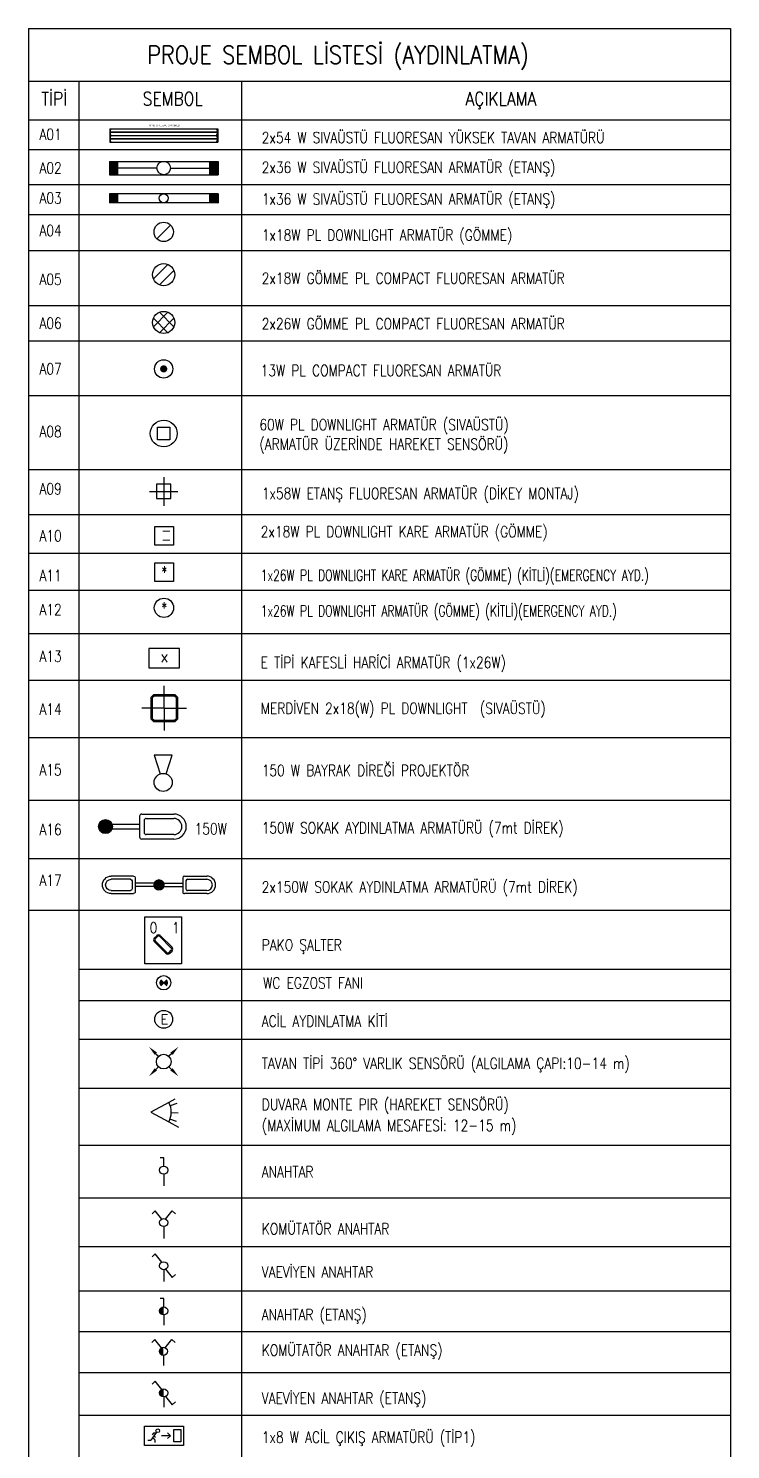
# Model space of a CAD drawing. Extents: x -2012 to 34975, y -1043 to 8321.
# Drawn here: x -2012 to -1226, y 6731 to 8321 of the extents above; entities that cross this region are included whole.
import ezdxf
from ezdxf.enums import TextEntityAlignment as Align

# ---------------------------------------------------------------- set-up
doc = ezdxf.new("R2010")
doc.units = 0
doc.header["$LTSCALE"] = 25
for name, color, linetype, lineweight in [('E-13W PL COMPACT FLUORESAN ARMATÜR', 7, 'Continuous', 30), ('E-150 W PROJEKTÖR', 7, 'Continuous', 30), ('E-1x18W PL DOWNLIGHT ARMATÜR (GÖMME)', 7, 'Continuous', 30), ('E-1x26W PL DOWNLIGHT ARMATÜR (GÖMME) (KİTLİ)', 7, 'Continuous', 30), ('E-1x26W PL DOWNLIGHT KARE ARMATÜR (GÖMME) (KİTLİ)', 7, 'Continuous', 30), ('E-1x36 W SIVAÜSTÜ FLUORESAN ARMATÜR (ETANŞ)', 7, 'Continuous', 30), ('E-1x58W ETANŞ FLUORESAN ARMATÜR (DİKEY MONTAJ)', 7, 'Continuous', 30), ('E-1x8 W ACİL ÇIKIŞ ARMATÜRÜ (TİP1)', 7, 'Continuous', 30), ('E-2x18(W) PL DOWNLIGHT ARMATÜR (SIVAÜSTÜ)', 7, 'Continuous', 30), ('E-2x18W GÖMME PL COMPACT FLUORESAN ARMATÜR', 7, 'Continuous', 30), ('E-2x18W PL DOWNLIGHT KARE ARMATÜR (GÖMME)', 7, 'Continuous', 30), ('E-2x26W GÖMME PL COMPACT FLUORESAN ARMATÜR', 7, 'Continuous', 30), ('E-2x36 W SIVAÜSTÜ FLUORESAN ARMATÜR (ETANŞ)', 7, 'Continuous', 30), ('E-2x54 W SIVAÜSTÜ FLUORESAN YÜKSEK TAVAN ARMATÜRÜ', 7, 'Continuous', 30), ('E-60W PL DOWNLIGHT ARMATÜR (SIVAÜSTÜ)', 7, 'Continuous', 30), ('E-ACİL AYDINLATMA KİTİ', 7, 'Continuous', 30), ('E-ANAHTAR', 7, 'Continuous', 30), ('E-ANAHTAR (ETANŞ)', 7, 'Continuous', 30), ('E-DUVARA MONTE PIR (HAREKET SENSÖRÜ)', 7, 'Continuous', 30), ('E-E TİPİ HARİCİ ARMATÜR (26W)', 7, 'Continuous', 30), ('E-KOMÜTATÖR ANAHTAR', 7, 'Continuous', 30), ('E-KOMÜTATÖR ANAHTAR (ETANŞ)', 7, 'Continuous', 30), ('E-PAKO ŞALTER', 7, 'Continuous', 30), ('E-SOKAK AYDINLATMA ARMATÜRÜ', 7, 'Continuous', 30), ('E-TAVAN TİPİ 360° VARLIK SENSÖRÜ (ALGILAMA ÇAPI 10 14 m)', 7, 'Continuous', 30), ('E-VAEVİYEN ANAHTAR', 7, 'Continuous', 30), ('E-VAEVİYEN ANAHTAR (ETANŞ)', 7, 'Continuous', 30), ('E-WC ASPİRATÖR', 7, 'Continuous', 30), ('E-YAZI', 7, 'Continuous', 30)]:
    doc.layers.add(name, color=color, linetype=linetype, lineweight=lineweight)
doc.styles.add('Arial', font='arial.ttf', dxfattribs={"height": 2.5})
doc.styles.add('E-YAZI', font='txttw.shx')

# ---------------------------------------------------------------- blocks, each defined once
blk = doc.blocks.new('1x26W PL DOWNLIGHT KARE ARMATÜR (GÖMME) (KİTLİ)')
at = {"layer": 'E-1x26W PL DOWNLIGHT KARE ARMATÜR (GÖMME) (KİTLİ)', "color": 4}
for p, q in [((-10.5, 21), (10.5, 21)), ((-10.5, 0), (-10.5, 21)), ((10.5, 21), (10.5, 0)), ((10.5, 0), (-10.5, 0))]:
    blk.add_line(p, q, dxfattribs=at)
at = {"layer": 'E-1x26W PL DOWNLIGHT KARE ARMATÜR (GÖMME) (KİTLİ)', "color": 7, "style": 'E-YAZI', "width": 0.8}
blk.add_text('*', height=12.5, dxfattribs=at).set_placement((-3.3, 4.6))
blk = doc.blocks.new('E-1x26W PL DOWNLIGHT ARMATÜR (GÖMME) (KİTLİ)')
at = {"layer": 'E-1x26W PL DOWNLIGHT ARMATÜR (GÖMME) (KİTLİ)', "color": 4}
blk.add_ellipse((0, 0), major_axis=(-10.8, 0), ratio=1, start_param=3.1418, end_param=9.424985, dxfattribs=at)
at = {"layer": 'E-1x26W PL DOWNLIGHT ARMATÜR (GÖMME) (KİTLİ)', "color": 7, "style": 'E-YAZI', "width": 0.8}
blk.add_text('*', height=12.5, dxfattribs=at).set_placement((-3.1, -6.1))
blk = doc.blocks.new('E-E TİPİ HARİCİ ARMATÜR (26W)')
at = {"layer": 'E-E TİPİ HARİCİ ARMATÜR (26W)', "color": 4}
blk.add_lwpolyline([(-17.1, 21.6), (-17.1, 0), (17.1, 0), (17.1, 21.6)], close=True, dxfattribs=at)
at = {"layer": 'E-E TİPİ HARİCİ ARMATÜR (26W)', "color": 7, "style": 'E-YAZI'}
blk.add_text('x', height=12.8, rotation=0, dxfattribs=at).set_placement((-4.4, 6.4))
blk = doc.blocks.new('100_2x26W GÖMME PL COMPACT FLUORESAN ARMATÜR')
at = {"layer": 'E-2x26W GÖMME PL COMPACT FLUORESAN ARMATÜR', "color": 7}
for p, q in [((-1.43, -0.6), (0.6, 1.43)), ((-1.43, 0.6), (0.6, -1.43)), ((-0.6, 1.43), (1.43, -0.6)), ((-0.6, -1.43), (1.43, 0.6))]:
    blk.add_line(p, q, dxfattribs=at)
at = {"layer": 'E-2x26W GÖMME PL COMPACT FLUORESAN ARMATÜR', "color": 4}
blk.add_circle((0, 0), 1.55, dxfattribs=at)
blk = doc.blocks.new('100_1x58W ETANŞ FLUORESAN ARMATÜR (DİKEY MONTAJ)')
at = {"layer": 'E-1x58W ETANŞ FLUORESAN ARMATÜR (DİKEY MONTAJ)', "color": 4}
for points in [[(0, 2), (0, 2), (0, -2)], [(-2, 0), (2, 0)], [(-1, -1), (1, -1), (1, 1), (-1, 1), (-1, -1)]]:
    blk.add_lwpolyline(points, dxfattribs=at)
blk = doc.blocks.new('100_60W PL DOWNLIGHT ARMATÜR (SIVAÜSTÜ)')
at = {"layer": 'E-60W PL DOWNLIGHT ARMATÜR (SIVAÜSTÜ)', "color": 3}
blk.add_lwpolyline([(-0.87, 0.87), (0.87, 0.87), (0.87, -0.87), (-0.87, -0.87)], close=True, dxfattribs=at)
at = {"layer": 'E-60W PL DOWNLIGHT ARMATÜR (SIVAÜSTÜ)', "color": 4}
blk.add_circle((0, 0), 1.87, dxfattribs=at)
blk = doc.blocks.new('100_2x18W GÖMME PL COMPACT FLUORESAN ARMATÜR')
at = {"layer": 'E-2x18W GÖMME PL COMPACT FLUORESAN ARMATÜR', "color": 7}
for p, q in [((-1.43, -0.6), (0.6, 1.43)), ((-0.6, -1.43), (1.43, 0.6))]:
    blk.add_line(p, q, dxfattribs=at)
at = {"layer": 'E-2x18W GÖMME PL COMPACT FLUORESAN ARMATÜR', "color": 4}
blk.add_circle((0, 0), 1.55, dxfattribs=at)
blk = doc.blocks.new('100_13W PL COMPACT FLUORESAN ARMATÜR')
at = {"layer": 'E-13W PL COMPACT FLUORESAN ARMATÜR', "color": 4, "const_width": 0.5}
blk.add_lwpolyline([(-0.25, 0, 1), (0.25, 0, 1)], format="xyb", close=True, dxfattribs=at)
at = {"layer": 'E-13W PL COMPACT FLUORESAN ARMATÜR', "color": 4}
blk.add_ellipse((0, 0), major_axis=(-1.28, 0), ratio=1, start_param=3.1418, end_param=9.424985, dxfattribs=at)
blk = doc.blocks.new('100_ACİL AYDINLATMA KİTİ')
at = {"layer": 'E-ACİL AYDINLATMA KİTİ', "color": 3}
blk.add_circle((0, 0), 1.25, dxfattribs=at)
at = {"layer": 'E-ACİL AYDINLATMA KİTİ', "color": 3, "style": 'E-YAZI'}
blk.add_text('E', height=1.34, dxfattribs=at).set_placement((-0.45, -0.69))
blk = doc.blocks.new('100_TAVAN TİPİ 360° VARLIK SENSÖRÜ (ALGILAMA ÇAPI 10 14 m)')
at = {"layer": 'E-TAVAN TİPİ 360° VARLIK SENSÖRÜ (ALGILAMA ÇAPI 10 14 m)', "color": 3}
for p, q in [((-1.1, 1.1), (-0.73, 0.73)), ((1.1, 1.1), (0.73, 0.73)), ((-1.1, -1.1), (-0.73, -0.73)), ((1.1, -1.1), (0.73, -0.73))]:
    blk.add_line(p, q, dxfattribs=at)
at = {"layer": 'E-TAVAN TİPİ 360° VARLIK SENSÖRÜ (ALGILAMA ÇAPI 10 14 m)', "color": 4}
blk.add_circle((0, 0), 1.03, dxfattribs=at)
at = {"layer": 'E-TAVAN TİPİ 360° VARLIK SENSÖRÜ (ALGILAMA ÇAPI 10 14 m)', "color": 3}
for points in [[(-1.26, 0.94), (-0.94, 1.26), (-2.06, 2.06)], [(1.26, 0.94), (0.94, 1.26), (2.06, 2.06)], [(-1.26, -0.94), (-0.94, -1.26), (-2.06, -2.06)], [(1.26, -0.94), (0.94, -1.26), (2.06, -2.06)]]:
    blk.add_solid(points, dxfattribs=at)
blk = doc.blocks.new('100_DUVARA MONTE PIR (HAREKET SENSÖRÜ)')
at = {"layer": 'E-DUVARA MONTE PIR (HAREKET SENSÖRÜ)', "color": 4}
for p, q in [((2.72, 0.89), (0, 0)), ((0, 0), (2.23, -1.79)), ((3.64, 1.19), (2.72, 0.89)), ((3.8, 0.53), (2.83, 0.39)), ((2.23, -1.79), (3.45, -2.76)), ((3.31, -1.94), (2.47, -1.44)), ((3.75, -0.8), (2.8, -0.59))]:
    blk.add_line(p, q, dxfattribs=at)
blk.add_arc((0, 0), 2.86, 321.3229, 18.1202, dxfattribs=at)
blk = doc.blocks.new('100_ANAHTAR')
at = {"layer": 'E-ANAHTAR', "color": 4}
for p, q in [((0, 5.65), (-0.71, 5.65)), ((0, 3.97), (0, 5.65)), ((0, 2.35), (0, 0))]:
    blk.add_line(p, q, dxfattribs=at)
blk.add_circle((0, 3.16), 0.81, dxfattribs=at)
blk = doc.blocks.new('100_KOMÜTATÖR ANAHTAR')
at = {"layer": 'E-KOMÜTATÖR ANAHTAR', "color": 4}
for p, q in [((-1.7, 5.52), (-2.33, 4.92)), ((-0.37, 3.86), (-1.7, 5.52)), ((0.37, 3.86), (1.7, 5.52)), ((1.7, 5.52), (2.33, 4.92)), ((0, 2.35), (0, 0))]:
    blk.add_line(p, q, dxfattribs=at)
blk.add_circle((0, 3.16), 0.81, dxfattribs=at)
blk = doc.blocks.new('100_VAEVİYEN ANAHTAR')
at = {"layer": 'E-VAEVİYEN ANAHTAR', "color": 4}
for p, q in [((-1.7, 5.52), (-2.33, 4.92)), ((-0.37, 3.86), (-1.7, 5.52)), ((0, 2.35), (0, 0)), ((0.37, 2.46), (1.7, 0.8)), ((1.7, 0.8), (2.33, 1.4))]:
    blk.add_line(p, q, dxfattribs=at)
blk.add_circle((0, 3.16), 0.81, dxfattribs=at)
blk = doc.blocks.new('100_ANAHTAR (ETANŞ)')
at = {"layer": 'E-ANAHTAR (ETANŞ)', "color": 4}
for p, q in [((0, 5.35), (-0.71, 5.35)), ((0, 3.67), (0, 5.35)), ((0, 2.05), (0, 0))]:
    blk.add_line(p, q, dxfattribs=at)
at = {"layer": 'E-ANAHTAR (ETANŞ)', "color": 4, "const_width": 0.81}
blk.add_lwpolyline([(0, 3.27, 0.414214), (-0.41, 2.86, 0.414214), (0, 2.46, 0.414214)], format="xyb", dxfattribs=at)
at = {"layer": 'E-ANAHTAR (ETANŞ)', "color": 4}
blk.add_circle((0, 2.86), 0.81, dxfattribs=at)
blk = doc.blocks.new('100_KOMÜTATÖR ANAHTAR (ETANŞ)')
at = {"layer": 'E-KOMÜTATÖR ANAHTAR (ETANŞ)', "color": 4}
for p, q in [((-1.7, 5.22), (-2.33, 4.62)), ((-0.37, 3.56), (-1.7, 5.22)), ((0.37, 3.56), (1.7, 5.22)), ((1.7, 5.22), (2.33, 4.62)), ((0, 2.05), (0, 0))]:
    blk.add_line(p, q, dxfattribs=at)
at = {"layer": 'E-KOMÜTATÖR ANAHTAR (ETANŞ)', "color": 4, "const_width": 0.81}
blk.add_lwpolyline([(0, 3.27, 0.414214), (-0.41, 2.86, 0.414214), (0, 2.46, 0.414214)], format="xyb", dxfattribs=at)
at = {"layer": 'E-KOMÜTATÖR ANAHTAR (ETANŞ)', "color": 4}
blk.add_circle((0, 2.86), 0.81, dxfattribs=at)
blk = doc.blocks.new('100_VAEVİYEN ANAHTAR (ETANŞ)')
at = {"layer": 'E-VAEVİYEN ANAHTAR (ETANŞ)', "color": 4}
for p, q in [((-1.7, 5.22), (-2.33, 4.62)), ((-0.37, 3.56), (-1.7, 5.22)), ((0, 2.05), (0, 0)), ((0.37, 2.16), (1.7, 0.5)), ((1.7, 0.5), (2.33, 1.1))]:
    blk.add_line(p, q, dxfattribs=at)
at = {"layer": 'E-VAEVİYEN ANAHTAR (ETANŞ)', "color": 4, "const_width": 0.81}
blk.add_lwpolyline([(0, 3.27, 0.414214), (-0.41, 2.86, 0.414214), (0, 2.46, 0.414214)], format="xyb", dxfattribs=at)
at = {"layer": 'E-VAEVİYEN ANAHTAR (ETANŞ)', "color": 4}
blk.add_circle((0, 2.86), 0.81, dxfattribs=at)
blk = doc.blocks.new('100_1x8 W ACİL ÇIKIŞ ARMATÜRÜ (TİP1)')
at = {"layer": 'E-1x8 W ACİL ÇIKIŞ ARMATÜRÜ (TİP1)', "color": 4}
for p, q in [((-3.4, 3.4), (3.4, 3.4)), ((-3.4, 0), (-3.4, 3.4)), ((3.4, 3.4), (3.4, 0)), ((3.4, 0), (-3.4, 0))]:
    blk.add_line(p, q, dxfattribs=at)
at = {"layer": 'E-1x8 W ACİL ÇIKIŞ ARMATÜRÜ (TİP1)', "color": 1}
for p, q in [((-2.82, 0.94), (-2.33, 0.94)), ((-1.31, 2.32), (-2.33, 0.94)), ((-1.88, 2.13), (-2.07, 1.87)), ((-1.61, 1.01), (-2.04, 1.33)), ((-1.45, 2.13), (-1.88, 2.13)), ((-1.48, 1.38), (-1.82, 1.63)), ((-1.61, 1.01), (-1.61, 0.52)), ((1.11, 1.71), (-0.43, 1.71)), ((1.11, 1.71), (0.62, 2.2)), ((0.62, 1.21), (1.11, 1.7))]:
    blk.add_line(p, q, dxfattribs=at)
blk.add_lwpolyline([(1.71, 2.78), (2.92, 2.78), (2.92, 0.62), (1.71, 0.62)], close=True, dxfattribs=at)
blk.add_circle((-1.11, 2.57), 0.32, dxfattribs=at)
blk = doc.blocks.new('10_WC ASPİRATÖR')
at = {"layer": 'E-WC ASPİRATÖR', "color": 3}
for p, q in [((-4.2, 4.2), (4.2, -4.2)), ((-4.2, -4.2), (4.2, 4.2))]:
    blk.add_line(p, q, dxfattribs=at)
at = {"layer": 'E-WC ASPİRATÖR', "color": 3, "const_width": 6}
for points in [[(-2.1, 2.1, 0.198912), (-3, 0, 0.198912), (-2.1, -2.1, 0.198912)], [(2.1, -2.1, 0.198912), (3, 0, 0.198912), (2.1, 2.1)]]:
    blk.add_lwpolyline(points, format="xyb", dxfattribs=at)
at = {"layer": 'E-WC ASPİRATÖR', "color": 4}
blk.add_circle((0, 0), 10, dxfattribs=at)
blk = doc.blocks.new('100_1x18W PL DOWNLIGHT ARMATÜR (GÖMME)')
at = {"layer": 'E-1x18W PL DOWNLIGHT ARMATÜR (GÖMME)', "color": 7}
blk.add_line((-1.1, -1.1), (1.1, 1.1), dxfattribs=at)
at = {"layer": 'E-1x18W PL DOWNLIGHT ARMATÜR (GÖMME)', "color": 4}
blk.add_ellipse((0, 0), major_axis=(-1.55, 0), ratio=1, start_param=3.1418, end_param=9.424985, dxfattribs=at)
blk = doc.blocks.new('100_150 W PROJEKTÖR')
at = {"layer": 'E-150 W PROJEKTÖR', "color": 4}
for p, q in [((405, 135), (128, 43)), ((405, -135), (405, 135)), ((128, -43), (405, -135))]:
    blk.add_line(p, q, dxfattribs=at)
blk.add_circle((0, 0), 135, dxfattribs=at)
blk = doc.blocks.new('SOKAK AYDINLATMA ARMATÜRÜ')
at = {"layer": 'E-SOKAK AYDINLATMA ARMATÜRÜ', "color": 4}
for p, q in [((-28, 81.2), (-28, 152.8)), ((-18, 91.2), (-18, 152.8)), ((18, 152.8), (18, 91.2)), ((28, 152.8), (28, 81.2)), ((-23, 76.2), (23, 76.2)), ((-13, 86.2), (13, 86.2)), ((-5, 0), (-5, 76.2)), ((5, 0), (5, 76.2))]:
    blk.add_line(p, q, dxfattribs=at)
at = {"layer": 'E-SOKAK AYDINLATMA ARMATÜRÜ', "color": 4, "const_width": 15.7}
blk.add_lwpolyline([(0, -7.9, 1), (0, 7.9, 1)], format="xyb", close=True, dxfattribs=at)
at = {"layer": 'E-SOKAK AYDINLATMA ARMATÜRÜ', "color": 4}
blk.add_circle((0, 0), 15.7, dxfattribs=at)
for centre, radius, start, end in [((0, 152.8), 28, 0, 180), ((0, 152.8), 18, 0, 180), ((-23, 81.2), 5, 180, 270), ((-13, 91.2), 5, 180, 270), ((13, 91.2), 5, 270, 0), ((23, 81.2), 5, 270, 0)]:
    blk.add_arc(centre, radius, start, end, dxfattribs=at)
blk = doc.blocks.new('1 50 1x36 W SIVAÜSTÜ FLUORESAN ARMATÜR (ETANŞ)')
at = {"layer": 'E-1x36 W SIVAÜSTÜ FLUORESAN ARMATÜR (ETANŞ)', "color": 4}
for p, q in [((-60.8, 5), (-60.8, -5)), ((60.8, 5), (-60.8, 5)), ((60.8, 5), (60.8, -5)), ((60.8, -5), (-60.8, -5))]:
    blk.add_line(p, q, dxfattribs=at)
at = {"layer": 'E-1x36 W SIVAÜSTÜ FLUORESAN ARMATÜR (ETANŞ)'}
blk.add_line((60.7, -5), (60.8, -5), dxfattribs=at)
at = {"layer": 'E-1x36 W SIVAÜSTÜ FLUORESAN ARMATÜR (ETANŞ)', "color": 4}
blk.add_circle((0, 0), 5, dxfattribs=at)
for points in [[(-60.8, 5), (-50.8, 5), (-60.8, -5), (-50.8, -5)], [(60.8, 5), (50.8, 5), (60.8, -5), (50.8, -5)]]:
    blk.add_solid(points, dxfattribs=at)
blk = doc.blocks.new('1 50 2x36 W SIVAÜSTÜ FLUORESAN ARMATÜR (ETANŞ)')
at = {"layer": 'E-2x36 W SIVAÜSTÜ FLUORESAN ARMATÜR (ETANŞ)', "color": 4}
for p, q in [((-60.8, 7.5), (60.8, 7.5)), ((-60.8, 7.5), (-60.8, -7.5)), ((-7.5, 0), (-60.8, 0)), ((7.5, 0), (60.8, 0)), ((60.8, 7.5), (60.8, -7.5)), ((-60.8, -7.5), (60.8, -7.5))]:
    blk.add_line(p, q, dxfattribs=at)
blk.add_circle((0, 0), 7.5, dxfattribs=at)
for points in [[(-50.8, 7.5), (-50.8, -7.5), (-60.8, 7.5), (-60.8, -7.5)], [(50.8, 7.5), (50.8, -7.5), (60.8, 7.5), (60.8, -7.5)]]:
    blk.add_solid(points, dxfattribs=at)
blk = doc.blocks.new('1 50 2x54 W SIVAÜSTÜ FLUORESAN YÜKSEK TAVAN ARMATÜRÜ')
at = {"layer": 'E-2x54 W SIVAÜSTÜ FLUORESAN YÜKSEK TAVAN ARMATÜRÜ', "color": 4}
for p, q in [((-60.4, 7.5), (60.4, 7.5)), ((-60.4, 7.5), (-60.4, -7.5)), ((-60, 0), (-7.5, 0)), ((7.5, 0), (60, 0)), ((60.4, 7.5), (60.4, 0)), ((60.4, 0), (60.4, -7.5)), ((-60.4, -7.5), (60.4, -7.5))]:
    blk.add_line(p, q, dxfattribs=at)
at = {"layer": 'E-2x54 W SIVAÜSTÜ FLUORESAN YÜKSEK TAVAN ARMATÜRÜ', "color": 7}
for p, q in [((-60.4, 0), (60.4, 0)), ((-59.6, 4), (59.7, 4)), ((-59.6, 3.5), (59.7, 3.5)), ((-59.6, -3.5), (59.7, -3.5)), ((-59.6, -4), (59.7, -4))]:
    blk.add_line(p, q, dxfattribs=at)
for centre in [(-59.6, 3.8), (-59.6, 3.7), (59.7, 3.8), (59.7, 3.7), (-59.6, -3.7), (-59.6, -3.8), (59.7, -3.7), (59.7, -3.8)]:
    blk.add_circle(centre, 0.0548, dxfattribs=at)
for centre, radius, start, end in [((-54.3, 3.7), 6.07, 141.86, 218.14), ((-59.6, 3.8), 0.258, 106.8674, 266.7612), ((-59.7, 3.7), 0.26, 289.2244, 84.4042), ((54.3, 3.7), 6.07, 321.86, 38.14), ((59.7, 3.8), 0.258, 106.8674, 266.7612), ((59.6, 3.7), 0.26, 289.2244, 84.4042), ((-54.3, -3.8), 6.07, 141.86, 218.14), ((-59.6, -3.7), 0.258, 106.8674, 266.7612), ((-59.7, -3.8), 0.26, 289.2244, 84.4042), ((54.3, -3.8), 6.07, 321.86, 38.14), ((59.7, -3.7), 0.258, 106.8674, 266.7612), ((59.6, -3.8), 0.26, 289.2244, 84.4042)]:
    blk.add_arc(centre, radius, start, end, dxfattribs=at)
at = {"layer": 'E-2x54 W SIVAÜSTÜ FLUORESAN YÜKSEK TAVAN ARMATÜRÜ', "color": 7, "style": 'Arial'}
blk.add_text('MN2  2*TL554U-SP/CM LB', height=1.975, dxfattribs=at).set_placement((-15.8, 10.2))
blk = doc.blocks.new('100_2x18(W) PL DOWNLIGHT ARMATÜR (SIVAÜSTÜ)')
at = {"layer": 'E-2x18(W) PL DOWNLIGHT ARMATÜR (SIVAÜSTÜ)', "color": 4, "ltscale": 0.4}
for q in [(0, 25), (0, 25), (-25, 0), (-25, 0), (0, -25), (25, 0), (0, -25), (25, 0)]:
    blk.add_line((0, 0), q, dxfattribs=at)
at = {"layer": 'E-2x18(W) PL DOWNLIGHT ARMATÜR (SIVAÜSTÜ)', "color": 4}
for p, q in [((-12, 15), (-15, 12)), ((-15, 12), (-15, -12)), ((-11.4, 13.5), (-13.5, 11.4)), ((-13.5, 11.4), (-13.5, -11.4)), ((12, 15), (-12, 15)), ((11.4, 13.5), (-11.4, 13.5)), ((13.5, 11.4), (11.4, 13.5)), ((15, 12), (12, 15)), ((13.5, -11.4), (13.5, 11.4)), ((15, -12), (15, 12)), ((-15, -12), (-12, -15)), ((-13.5, -11.4), (-11.4, -13.5)), ((-12, -15), (12, -15)), ((-11.4, -13.5), (11.4, -13.5)), ((11.4, -13.5), (13.5, -11.4)), ((12, -15), (15, -12))]:
    blk.add_line(p, q, dxfattribs=at)
blk = doc.blocks.new('E-2x18W PL DOWNLIGHT KARE ARMATÜR (GÖMME)')
at = {"layer": 'E-2x18W PL DOWNLIGHT KARE ARMATÜR (GÖMME)', "color": 4}
for p, q in [((-10.5, 21), (10.5, 21)), ((-10.5, 0), (-10.5, 21)), ((10.5, 21), (10.5, 0)), ((10.5, 0), (-10.5, 0))]:
    blk.add_line(p, q, dxfattribs=at)
at = {"layer": 'E-2x18W PL DOWNLIGHT KARE ARMATÜR (GÖMME)', "color": 7, "style": 'E-YAZI', "width": 0.8}
for p in [(-3.3, 10.2), (-3.3, 0.3)]:
    blk.add_text('-', height=12.5, dxfattribs=at).set_placement(p)
blk = doc.blocks.new('PAKO ŞALTER')
at = {"layer": 'E-PAKO ŞALTER', "color": 254}
for p, q in [((-16.4, 48.2), (-12.1, 52.4)), ((-16.4, 41.1), (5.2, 19.5)), ((-15, 46.8), (-10.7, 51)), ((-15, 42.5), (6.6, 20.9)), ((-6.5, 51), (15.1, 29.4)), ((-5.1, 52.4), (16.5, 30.8)), ((10.9, 20.9), (15.1, 25.2)), ((12.3, 19.5), (16.5, 23.8))]:
    blk.add_line(p, q, dxfattribs=at)
at = {"layer": 'E-PAKO ŞALTER', "color": 3}
blk.add_lwpolyline([(-34.1, 0), (-34.1, 87.6), (34.1, 87.6), (34.1, 0)], close=True, dxfattribs=at)
at = {"layer": 'E-PAKO ŞALTER', "color": 254}
for centre, radius, start, end in [((-8.6, 48.9), 5, 45, 135), ((-12.8, 44.7), 5, 135, 225), ((-12.8, 44.7), 3, 135, 225), ((-8.6, 48.9), 3, 45, 135), ((13, 27.3), 3, 315, 45), ((13, 27.3), 5, 315, 45), ((8.8, 23.1), 5, 225, 315), ((8.8, 23.1), 3, 225, 315)]:
    blk.add_arc(centre, radius, start, end, dxfattribs=at)
at = {"layer": 'E-PAKO ŞALTER', "color": 254, "style": 'E-YAZI', "width": 0.8}
for s, p in [('0', (-24.9, 57.3)), ('1', (16.9, 57.3))]:
    blk.add_text(s, height=20, dxfattribs=at).set_placement(p)

msp = doc.modelspace()

# ---------------------------------------------------------------- linework, layer by layer
at = {"layer": 'E-YAZI', "color": 4}
for p, q in [((-2011.51, 8320.63), (-1225.81, 8320.63)), ((-2011.51, 8320.63), (-2011.51, 5652.61)), ((-1225.7, 8320.63), (-1225.7, 5652.61)), ((-2011.51, 8261.72), (-1225.88, 8261.72))]:
    msp.add_line(p, q, dxfattribs=at)
at = {"layer": 'E-YAZI', "color": 7}
for p, q in [((-1955.22, 8261.72), (-1955.22, 5652.61)), ((-1772.98, 8261.72), (-1772.98, 5652.61)), ((-2011.51, 8218.52), (-1225.99, 8218.52)), ((-1225.99, 8184.8), (-2011.51, 8184.8)), ((-1225.99, 8145.59), (-2011.51, 8145.59)), ((-1225.98, 8112.06), (-2011.51, 8112.06)), ((-1225.98, 8112.06), (-2011.51, 8112.06)), ((-1225.98, 8071.89), (-2011.51, 8071.89)), ((-1225.98, 8071.89), (-2011.51, 8071.89)), ((-1225.98, 8010.36), (-2011.51, 8010.36)), ((-1225.97, 8010.36), (-2011.51, 8010.36)), ((-1225.97, 7971), (-2011.51, 7971)), ((-1225.97, 7971), (-2011.51, 7971)), ((-1225.96, 7909.83), (-2011.51, 7909.83)), ((-1225.96, 7909.83), (-2011.51, 7909.83)), ((-1225.96, 7826.91), (-2011.51, 7826.9)), ((-1225.96, 7826.91), (-2011.51, 7826.9)), ((-1225.96, 7776.57), (-2011.51, 7776.57)), ((-1225.96, 7776.57), (-2011.51, 7776.57)), ((-1225.96, 7733.63), (-2011.51, 7733.62)), ((-1225.96, 7692.06), (-2011.51, 7692.06)), ((-1225.96, 7643.57), (-2011.51, 7643.57)), ((-1225.96, 7591.62), (-2011.51, 7591.62)), ((-1225.96, 7527.2), (-2011.51, 7527.19)), ((-1225.96, 7457.26), (-2011.51, 7457.26)), ((-1225.96, 7457.26), (-2011.51, 7457.26)), ((-1225.96, 7391.88), (-2011.51, 7391.88)), ((-1225.96, 7334.39), (-2011.51, 7334.39)), ((-1225.96, 7268.29), (-1955.22, 7268.29)), ((-1225.96, 7233.08), (-1955.22, 7233.08)), ((-1225.96, 7233.08), (-1955.22, 7233.08)), ((-1225.96, 7190.18), (-1955.22, 7190.18)), ((-1225.96, 7135.3), (-1955.22, 7135.3)), ((-1225.95, 7071.52), (-1955.22, 7071.52)), ((-1225.95, 7012.65), (-1955.22, 7012.65)), ((-1225.95, 6957.99), (-1955.22, 6957.99)), ((-1225.95, 6908.76), (-1955.22, 6908.76)), ((-1225.94, 6863.05), (-1955.22, 6863.05)), ((-1225.94, 6817.31), (-1955.22, 6817.31)), ((-1225.94, 6769.65), (-1955.22, 6769.65)), ((-1225.93, 6769.65), (-1955.22, 6769.65))]:
    msp.add_line(p, q, dxfattribs=at)

# ---------------------------------------------------------------- block references
at = {"layer": 'E-13W PL COMPACT FLUORESAN ARMATÜR', "xscale": 8, "yscale": 8, "zscale": 8}
msp.add_blockref('100_13W PL COMPACT FLUORESAN ARMATÜR', (-1860.1, 7939.88), dxfattribs=at)
at = {"layer": 'E-150 W PROJEKTÖR', "color": 4, "xscale": 0.075, "yscale": 0.075, "zscale": 0.075, "rotation": 90}
msp.add_blockref('100_150 W PROJEKTÖR', (-1860.69, 7477.47), dxfattribs=at)
at = {"layer": 'E-1x18W PL DOWNLIGHT ARMATÜR (GÖMME)', "xscale": 7, "yscale": 7, "zscale": 7}
msp.add_blockref('100_1x18W PL DOWNLIGHT ARMATÜR (GÖMME)', (-1860.1, 8093.08), dxfattribs=at)
at = {"layer": 'E-1x26W PL DOWNLIGHT ARMATÜR (GÖMME) (KİTLİ)', "color": 6}
msp.add_blockref('E-1x26W PL DOWNLIGHT ARMATÜR (GÖMME) (KİTLİ)', (-1859.81, 7672.74), dxfattribs=at)
at = {"layer": 'E-1x26W PL DOWNLIGHT KARE ARMATÜR (GÖMME) (KİTLİ)', "color": 6}
msp.add_blockref('1x26W PL DOWNLIGHT KARE ARMATÜR (GÖMME) (KİTLİ)', (-1859.45, 7702.07), dxfattribs=at)
at = {"layer": 'E-1x36 W SIVAÜSTÜ FLUORESAN ARMATÜR (ETANŞ)', "color": 6}
msp.add_blockref('1 50 1x36 W SIVAÜSTÜ FLUORESAN ARMATÜR (ETANŞ)', (-1860.1, 8130.73), dxfattribs=at)
at = {"layer": 'E-1x58W ETANŞ FLUORESAN ARMATÜR (DİKEY MONTAJ)', "xscale": 8, "yscale": 8, "zscale": 8}
msp.add_blockref('100_1x58W ETANŞ FLUORESAN ARMATÜR (DİKEY MONTAJ)', (-1860.1, 7802.84), dxfattribs=at)
at = {"layer": 'E-1x8 W ACİL ÇIKIŞ ARMATÜRÜ (TİP1)', "xscale": 6.4, "yscale": 6.4, "zscale": 6.4}
msp.add_blockref('100_1x8 W ACİL ÇIKIŞ ARMATÜRÜ (TİP1)', (-1859.65, 6736.02), dxfattribs=at)
at = {"layer": 'E-2x18(W) PL DOWNLIGHT ARMATÜR (SIVAÜSTÜ)', "color": 6}
msp.add_blockref('100_2x18(W) PL DOWNLIGHT ARMATÜR (SIVAÜSTÜ)', (-1859.45, 7560.52), dxfattribs=at)
at = {"layer": 'E-2x18W GÖMME PL COMPACT FLUORESAN ARMATÜR', "xscale": 8, "yscale": 8, "zscale": 8}
msp.add_blockref('100_2x18W GÖMME PL COMPACT FLUORESAN ARMATÜR', (-1860.1, 8045.28), dxfattribs=at)
at = {"layer": 'E-2x18W PL DOWNLIGHT KARE ARMATÜR (GÖMME)', "color": 6}
msp.add_blockref('E-2x18W PL DOWNLIGHT KARE ARMATÜR (GÖMME)', (-1859.45, 7742.84), dxfattribs=at)
at = {"layer": 'E-2x26W GÖMME PL COMPACT FLUORESAN ARMATÜR', "xscale": 8, "yscale": 8, "zscale": 8}
msp.add_blockref('100_2x26W GÖMME PL COMPACT FLUORESAN ARMATÜR', (-1860.1, 7991.83), dxfattribs=at)
at = {"layer": 'E-2x36 W SIVAÜSTÜ FLUORESAN ARMATÜR (ETANŞ)', "color": 6}
msp.add_blockref('1 50 2x36 W SIVAÜSTÜ FLUORESAN ARMATÜR (ETANŞ)', (-1860.1, 8164.49), dxfattribs=at)
at = {"layer": 'E-2x54 W SIVAÜSTÜ FLUORESAN YÜKSEK TAVAN ARMATÜRÜ', "color": 6}
msp.add_blockref('1 50 2x54 W SIVAÜSTÜ FLUORESAN YÜKSEK TAVAN ARMATÜRÜ', (-1860.1, 8200.99), dxfattribs=at)
at = {"layer": 'E-60W PL DOWNLIGHT ARMATÜR (SIVAÜSTÜ)', "xscale": 8, "yscale": 8, "zscale": 8}
msp.add_blockref('100_60W PL DOWNLIGHT ARMATÜR (SIVAÜSTÜ)', (-1860.1, 7867.64), dxfattribs=at)
at = {"layer": 'E-ACİL AYDINLATMA KİTİ', "xscale": 8, "yscale": 8, "zscale": 8}
msp.add_blockref('100_ACİL AYDINLATMA KİTİ', (-1860.1, 7212.6), dxfattribs=at)
at = {"layer": 'E-ANAHTAR', "xscale": 5.599999999999999, "yscale": 5.599999999999999, "zscale": 5.599999999999999}
msp.add_blockref('100_ANAHTAR', (-1860.1, 7026.22), dxfattribs=at)
at = {"layer": 'E-ANAHTAR (ETANŞ)', "xscale": 5.599999999999999, "yscale": 5.599999999999999, "zscale": 5.599999999999999}
msp.add_blockref('100_ANAHTAR (ETANŞ)', (-1860.1, 6870.54), dxfattribs=at)
at = {"layer": 'E-DUVARA MONTE PIR (HAREKET SENSÖRÜ)', "xscale": 8, "yscale": 8, "zscale": 8, "rotation": 9.903043331148533}
msp.add_blockref('100_DUVARA MONTE PIR (HAREKET SENSÖRÜ)', (-1874.51, 7108.88), dxfattribs=at)
at = {"layer": 'E-E TİPİ HARİCİ ARMATÜR (26W)', "color": 6}
msp.add_blockref('E-E TİPİ HARİCİ ARMATÜR (26W)', (-1859.45, 7605.73), dxfattribs=at)
at = {"layer": 'E-KOMÜTATÖR ANAHTAR', "xscale": 5.599999999999999, "yscale": 5.599999999999999, "zscale": 5.599999999999999}
msp.add_blockref('100_KOMÜTATÖR ANAHTAR', (-1860.1, 6967.63), dxfattribs=at)
at = {"layer": 'E-KOMÜTATÖR ANAHTAR (ETANŞ)', "xscale": 5.599999999999999, "yscale": 5.599999999999999, "zscale": 5.599999999999999}
msp.add_blockref('100_KOMÜTATÖR ANAHTAR (ETANŞ)', (-1860.43, 6825.33), dxfattribs=at)
at = {"layer": 'E-PAKO ŞALTER', "color": 6, "xscale": 0.6000000000000001, "yscale": 0.6000000000000001, "zscale": 0.6000000000000001}
msp.add_blockref('PAKO ŞALTER', (-1860.69, 7274.68), dxfattribs=at)
at = {"layer": 'E-SOKAK AYDINLATMA ARMATÜRÜ', "color": 6}
for p, xscale, yscale, zscale, rotation in [((-1925.19, 7428.16), 0.5, 0.5, 0.5, 270), ((-1865.36, 7362.9), -0.35, 0.35, 0.35, 90), ((-1865.36, 7362.9), 0.35, 0.35, 0.35, 270)]:
    msp.add_blockref('SOKAK AYDINLATMA ARMATÜRÜ', p, dxfattribs=dict(at, xscale=xscale, yscale=yscale, zscale=zscale, rotation=rotation))
at = {"layer": 'E-TAVAN TİPİ 360° VARLIK SENSÖRÜ (ALGILAMA ÇAPI 10 14 m)', "xscale": 8, "yscale": 8, "zscale": 8}
msp.add_blockref('100_TAVAN TİPİ 360° VARLIK SENSÖRÜ (ALGILAMA ÇAPI 10 14 m)', (-1860.1, 7165.36), dxfattribs=at)
at = {"layer": 'E-VAEVİYEN ANAHTAR', "xscale": 5.599999999999999, "yscale": 5.599999999999999, "zscale": 5.599999999999999}
msp.add_blockref('100_VAEVİYEN ANAHTAR', (-1860.1, 6919.3), dxfattribs=at)
at = {"layer": 'E-VAEVİYEN ANAHTAR (ETANŞ)', "xscale": 5.599999999999999, "yscale": 5.599999999999999, "zscale": 5.599999999999999}
msp.add_blockref('100_VAEVİYEN ANAHTAR (ETANŞ)', (-1860.1, 6778.82), dxfattribs=at)
at = {"layer": 'E-WC ASPİRATÖR', "color": 6, "xscale": 0.8, "yscale": 0.8, "zscale": 0.8}
msp.add_blockref('10_WC ASPİRATÖR', (-1860.1, 7253.46), dxfattribs=at)

# ---------------------------------------------------------------- texts
at = {"layer": 'E-YAZI', "color": 4, "style": 'E-YAZI', "width": 0.85}
for s, height, p in [('PROJE SEMBOL LİSTESİ (AYDINLATMA)', 20, (-1664.89, 8291.17)), ('TİPİ', 15, (-1982.67, 8242.02)), ('SEMBOL', 15, (-1850.08, 8242.02)), ('AÇIKLAMA', 15, (-1482.84, 8242.02))]:
    msp.add_text(s, height=height, dxfattribs=at).set_placement(p, align=Align.MIDDLE_CENTER)
at = {"layer": 'E-YAZI', "color": 3, "style": 'E-YAZI'}
for s, width, p in [('A01', 0.8, (-1999.09, 8195.91)), ('2x54 W SIVAÜSTÜ FLUORESAN YÜKSEK TAVAN ARMATÜRÜ', 0.8, (-1750.33, 8192.29)), ('A02', 0.8, (-1999.09, 8158.27)), ('2x36 W SIVAÜSTÜ FLUORESAN ARMATÜR (ETANŞ)', 0.8, (-1750.33, 8159.03)), ('A03', 0.8, (-1999.09, 8124.73)), ('1x36 W SIVAÜSTÜ FLUORESAN ARMATÜR (ETANŞ)', 0.8, (-1750.33, 8123.59)), ('A04', 0.8, (-1999.09, 8088.49)), ('1x18W PL DOWNLIGHT ARMATÜR (GÖMME)', 0.8, (-1750.33, 8083.3)), ('A05', 0.8, (-1999.09, 8033.84)), ('2x18W GÖMME PL COMPACT FLUORESAN ARMATÜR', 0.8, (-1750.34, 8035)), ('A06', 0.8, (-1999.09, 7984.74)), ('2x26W GÖMME PL COMPACT FLUORESAN ARMATÜR', 0.8, (-1750.33, 7984.16)), ('A07', 0.8, (-1999.09, 7933.76)), ('13W PL COMPACT FLUORESAN ARMATÜR', 0.8, (-1751.46, 7931.78)), ('60W PL DOWNLIGHT ARMATÜR (SIVAÜSTÜ)', 0.8, (-1752.97, 7871.26)), ('A08', 0.8, (-1999.09, 7863.67)), ('(ARMATÜR ÜZERİNDE HAREKET SENSÖRÜ)', 0.8, (-1752.97, 7849.54)), ('A09', 0.8, (-1999.09, 7799.61)), ('1x58W ETANŞ FLUORESAN ARMATÜR (DİKEY MONTAJ)', 0.8, (-1750.33, 7794.38)), ('A10', 0.8, (-1999.09, 7747.05)), ('2x18W PL DOWNLIGHT KARE ARMATÜR (GÖMME) ', 0.8, (-1751.46, 7751.61)), ('A11', 0.8, (-1999.09, 7702.65)), ('1x26W PL DOWNLIGHT KARE ARMATÜR (GÖMME) (KİTLİ)(EMERGENCY AYD.)', 0.7, (-1751.46, 7702.89)), ('A12', 0.8, (-1999.09, 7664.4)), ('1x26W PL DOWNLIGHT ARMATÜR (GÖMME) (KİTLİ)(EMERGENCY AYD.)', 0.7, (-1751.46, 7662.95)), ('A13', 0.8, (-1999.09, 7612.24)), ('E TİPİ KAFESLİ HARİCİ ARMATÜR (1x26W)', 0.8, (-1751.46, 7605.37)), ('A14', 0.8, (-1999.09, 7553.12)), ('MERDİVEN 2x18(W) PL DOWNLIGHT  (SIVAÜSTÜ)', 0.8, (-1751.46, 7554.08)), ('A15', 0.8, (-1999.09, 7485.34)), ('150 W BAYRAK DİREĞİ PROJEKTÖR', 0.8, (-1750.33, 7484.65)), ('A16', 0.8, (-1999.09, 7418.59)), ('150W', 0.8, (-1825.42, 7419.37)), ('150W SOKAK AYDINLATMA ARMATÜRÜ (7mt DİREK)', 0.8, (-1750.33, 7420.45)), ('A17', 0.8, (-1999.09, 7361.77)), ('2x150W SOKAK AYDINLATMA ARMATÜRÜ (7mt DİREK)', 0.8, (-1750.33, 7354.36)), ('PAKO ŞALTER', 0.8, (-1750.33, 7289.49)), ('WC EGZOST FANI', 0.8, (-1748.77, 7246.97)), ('ACİL AYDINLATMA KİTİ', 0.8, (-1750.33, 7204.18)), ('TAVAN TİPİ 360%%D VARLIK SENSÖRÜ (ALGILAMA ÇAPI:10-14 m)', 0.8, (-1750.33, 7157.08)), ('DUVARA MONTE PIR (HAREKET SENSÖRÜ)', 0.8, (-1750.33, 7111.08)), ('(MAXİMUM ALGILAMA MESAFESİ: 12-15 m)', 0.8, (-1750.33, 7087.69)), ('ANAHTAR', 0.8, (-1750.33, 7035.8)), ('KOMÜTATÖR ANAHTAR', 0.8, (-1750.33, 6972.11)), ('VAEVİYEN ANAHTAR', 0.8, (-1750.33, 6923.79)), ('ANAHTAR (ETANŞ)', 0.8, (-1750.33, 6876.03)), ('KOMÜTATÖR ANAHTAR (ETANŞ)', 0.8, (-1750.33, 6836.45)), ('VAEVİYEN ANAHTAR (ETANŞ)', 0.8, (-1750.33, 6782.66)), ('1x8 W ACİL ÇIKIŞ ARMATÜRÜ (TİP1)', 0.8, (-1750.33, 6739.11))]:
    msp.add_text(s, height=12.5, dxfattribs=dict(at, width=width)).set_placement(p)

doc.saveas('drawing.dxf')
